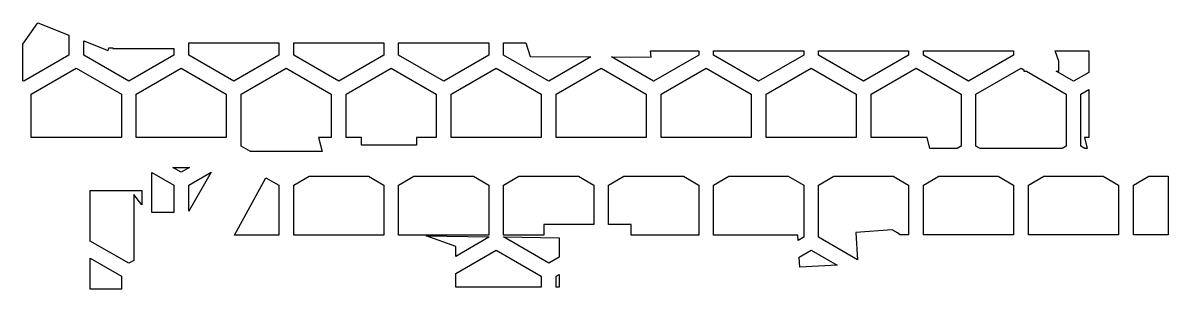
# Model space of a CAD drawing. Header units: millimetres. Extents: x 0 to 38.5, y 18.3 to 27.2.
import ezdxf

# ---------------------------------------------------------------- set-up
doc = ezdxf.new("R2010")
doc.units = ezdxf.units.MM

msp = doc.modelspace()

# ---------------------------------------------------------------- linework, layer by layer
for points in [[(0, 26.506), (0.507, 27.218), (1.547, 26.81), (1.547, 26.132), (0.031, 25.257), (0, 25.275), (0, 26.506)], [(2.867, 26.293), (2.893, 26.379), (3.025, 26.379), (3.024, 26.359), (5.078, 26.359), (5.078, 26.132), (3.562, 25.257), (2.047, 26.132), (2.047, 26.615), (2.867, 26.293)], [(8.609, 26.55), (8.609, 26.132), (7.093, 25.257), (5.578, 26.132), (5.578, 26.55), (8.609, 26.55)], [(12.14, 26.55), (12.14, 26.132), (10.624, 25.257), (9.109, 26.132), (9.109, 26.55), (12.14, 26.55)], [(15.671, 26.55), (15.671, 26.132), (14.155, 25.257), (12.64, 26.132), (12.64, 26.55), (15.671, 26.55)], [(16.923, 26.55), (17.06, 26.085), (19.108, 26.078), (17.687, 25.257), (16.171, 26.132), (16.171, 26.55), (16.923, 26.55)], [(19.801, 26.075), (21.136, 26.07), (21.108, 26.279), (22.733, 26.279), (22.733, 26.132), (21.218, 25.257), (19.801, 26.075)], [(26.264, 26.279), (26.264, 26.132), (24.749, 25.257), (23.233, 26.132), (23.233, 26.279), (26.264, 26.279)], [(29.795, 26.279), (29.795, 26.132), (28.28, 25.257), (26.764, 26.132), (26.764, 26.279), (29.795, 26.279)], [(33.326, 26.279), (33.326, 26.132), (31.811, 25.257), (30.295, 26.132), (30.295, 26.279), (33.326, 26.279)], [(34.845, 25.594), (34.845, 25.936), (34.722, 26.279), (35.858, 26.279), (35.858, 25.555), (35.342, 25.257), (34.758, 25.594), (34.845, 25.594)], [(3.312, 23.37), (0.281, 23.37), (0.281, 24.824), (1.797, 25.699), (3.312, 24.824), (3.312, 23.37)], [(3.812, 23.37), (3.812, 24.824), (5.328, 25.699), (6.843, 24.824), (6.843, 23.37), (3.812, 23.37)], [(9.944, 23.37), (10.069, 22.898), (7.652, 22.896), (7.343, 23.074), (7.343, 24.824), (8.859, 25.699), (10.374, 24.824), (10.374, 23.37), (9.944, 23.37)], [(11.391, 23.37), (10.874, 23.37), (10.874, 24.824), (12.39, 25.699), (13.905, 24.824), (13.905, 23.37), (13.245, 23.37), (13.245, 23.115), (11.391, 23.115), (11.391, 23.37)], [(14.405, 23.37), (14.405, 24.824), (15.921, 25.699), (17.437, 24.824), (17.437, 23.37), (14.405, 23.37)], [(17.937, 23.37), (17.937, 24.824), (19.452, 25.699), (20.968, 24.824), (20.968, 23.37), (17.937, 23.37)], [(21.468, 23.37), (21.468, 24.824), (22.983, 25.699), (24.499, 24.824), (24.499, 23.37), (21.468, 23.37)], [(24.999, 23.37), (24.999, 24.824), (26.514, 25.699), (28.03, 24.824), (28.03, 23.37), (24.999, 23.37)], [(30.511, 22.996), (30.418, 23.37), (28.53, 23.37), (28.53, 24.824), (30.045, 25.699), (31.561, 24.824), (31.561, 23.074), (31.426, 22.996), (30.511, 22.996)], [(33.668, 25.594), (33.758, 25.594), (35.092, 24.824), (35.092, 23.074), (34.957, 22.996), (32.196, 22.996), (32.061, 23.074), (32.061, 24.824), (33.576, 25.699), (33.668, 25.647), (33.668, 25.594)], [(35.858, 23.37), (35.716, 23.37), (35.799, 22.996), (35.727, 22.996), (35.592, 23.074), (35.592, 24.824), (35.858, 24.978), (35.858, 23.37)], [(5.608, 22.361), (5.328, 22.199), (5.047, 22.361), (5.608, 22.361)], [(4.335, 20.848), (4.335, 22.195), (5.078, 21.766), (5.078, 20.848), (4.335, 20.848)], [(5.578, 20.898), (5.578, 21.766), (6.332, 22.202), (5.578, 20.898)], [(7.121, 20.091), (8.176, 22.016), (8.609, 21.766), (8.609, 20.091), (7.121, 20.091)], [(9.109, 20.091), (9.109, 21.766), (9.625, 22.064), (11.624, 22.064), (12.14, 21.766), (12.14, 20.091), (9.109, 20.091)], [(12.64, 20.091), (12.64, 21.766), (13.156, 22.064), (15.155, 22.064), (15.671, 21.766), (15.671, 20.091), (12.64, 20.091)], [(17.522, 20.444), (17.522, 20.091), (16.171, 20.091), (16.171, 21.766), (16.687, 22.064), (18.686, 22.064), (19.202, 21.766), (19.202, 20.444), (17.522, 20.444)], [(20.456, 20.091), (20.456, 20.444), (19.702, 20.444), (19.702, 21.766), (20.218, 22.064), (22.217, 22.064), (22.733, 21.766), (22.733, 20.091), (20.456, 20.091)], [(26.063, 20.091), (23.233, 20.091), (23.233, 21.766), (23.749, 22.064), (25.748, 22.064), (26.264, 21.766), (26.264, 20.016), (26.074, 19.907), (26.063, 20.091)], [(29.279, 22.064), (29.795, 21.766), (29.795, 20.093), (29.515, 20.093), (29.419, 20.168), (29.237, 20.265), (28.017, 20.178), (28.08, 19.257), (26.764, 20.016), (26.764, 21.766), (27.28, 22.064), (29.279, 22.064)], [(32.81, 22.064), (33.326, 21.766), (33.326, 20.093), (30.295, 20.093), (30.295, 21.766), (30.811, 22.064), (32.81, 22.064)], [(36.341, 22.064), (36.858, 21.766), (36.858, 20.093), (33.826, 20.093), (33.826, 21.766), (34.343, 22.064), (36.341, 22.064)], [(38.523, 22.064), (38.523, 20.093), (37.358, 20.093), (37.358, 21.766), (37.874, 22.064), (38.523, 22.064)], [(2.267, 21.589), (3.999, 21.589), (3.999, 21.1), (3.731, 21.45), (3.731, 19.239), (3.562, 19.141), (2.267, 19.889), (2.267, 21.589)], [(14.558, 19.705), (13.566, 20.061), (15.671, 20.033), (15.671, 20.016), (14.558, 19.374), (14.558, 19.705)], [(18.04, 19.346), (17.687, 19.141), (16.171, 20.026), (18.04, 20.002), (18.04, 19.346)], [(2.267, 19.312), (3.312, 18.708), (3.312, 18.275), (2.266, 18.275), (2.267, 19.312)], [(17.437, 18.338), (14.558, 18.338), (14.558, 18.797), (15.921, 19.583), (17.437, 18.708), (17.437, 18.338)], [(26.109, 19.349), (26.514, 19.583), (27.389, 19.078), (26.13, 19.012), (26.109, 19.349)], [(18.04, 18.338), (17.937, 18.338), (17.937, 18.708), (18.04, 18.768), (18.04, 18.338)]]:
    msp.add_lwpolyline(points, close=True)

doc.saveas('drawing.dxf')
